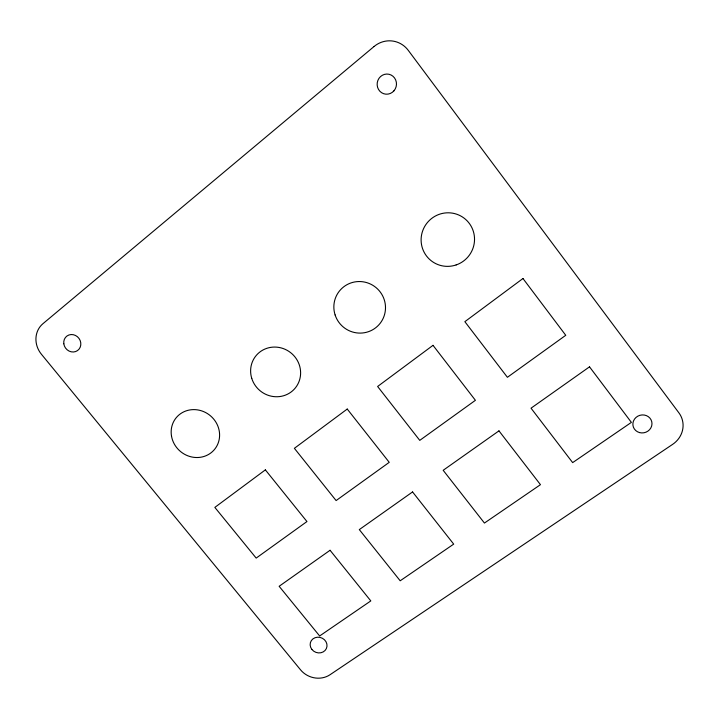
<?xml version="1.0" encoding="UTF-8"?>
<svg xmlns="http://www.w3.org/2000/svg" width="719" height="719" viewBox="0 0 719 719"><rect width="100%" height="100%" fill="white"/><g stroke="black" fill="none" stroke-linecap="round" stroke-linejoin="round"><path stroke-width="1.08" d="M374.069 46.501L42.933 323.703A22.487 20.608 52.6 0 0 41.405 354.233L300.551 669.838A21.282 19.287 21 0 0 330.012 674.746L672.625 444.369A24.06 22.433 -14.4 0 0 678.889 412.823L408.275 50.366A25.453 24.239 -79 0 0 374.069 46.501M265.365 469.875L214.846 507.398L256.18 558.097L306.95 521.554L265.365 469.875M347.241 409.048L294.377 448.323L336.115 500.568L389.24 462.335L347.241 409.048M433.018 345.336L377.619 386.48L419.761 440.37L475.412 400.312L433.018 345.336M522.965 278.514L464.86 321.672L507.407 377.295L565.754 335.297L522.965 278.514M330.066 550.278L279.143 586.282L319.64 635.973L370.806 600.913L330.066 550.278M412.571 491.94L359.302 529.606L400.186 580.79L453.698 544.121L412.571 491.94M498.968 430.861L443.174 470.298L484.435 523.055L540.463 484.669L498.968 430.861M589.517 366.834L531.035 408.185L572.657 462.614L631.381 422.377L589.517 366.834M639.488 432.577A9.59 8.97 -13.7 0 0 651.774 421.774A9.59 8.97 -13.7 0 0 636.027 417.424A9.59 8.97 -13.7 0 0 639.488 432.577M311.866 649.419A8.538 7.765 21.1 0 0 326.372 648.556A8.538 7.765 21.1 0 0 317.51 637.205A8.538 7.765 21.1 0 0 311.866 649.419M63.811 343.772A8.996 8.277 52.2 0 0 77.544 350.566A8.996 8.277 52.2 0 0 75.486 335.458A8.996 8.277 52.2 0 0 63.811 343.772M393.931 90.837A10.102 9.662 -79.6 0 0 388.925 74.255A10.102 9.662 -79.6 0 0 377.583 87.296A10.102 9.662 -79.6 0 0 393.931 90.837M456.143 264.934A26.918 26.585 -51.4 0 0 465.642 219.412A26.918 26.585 -51.4 0 0 421.676 234.394A26.918 26.585 -51.4 0 0 456.143 264.934M335.117 314.958A25.983 25.623 41.6 0 0 378.877 324.826A25.983 25.623 41.6 0 0 365.027 282.172A25.983 25.623 41.6 0 0 335.117 314.958M251.767 378.419A25.417 24.419 40.5 0 0 294.035 389.419A25.417 24.419 40.5 0 0 281.048 347.888A25.417 24.419 40.5 0 0 251.767 378.419M171.508 436.127A24.859 23.296 40.2 0 0 210.892 452.916A24.859 23.296 40.2 0 0 203.738 411.654A24.859 23.296 40.2 0 0 171.508 436.127"/></g></svg>
